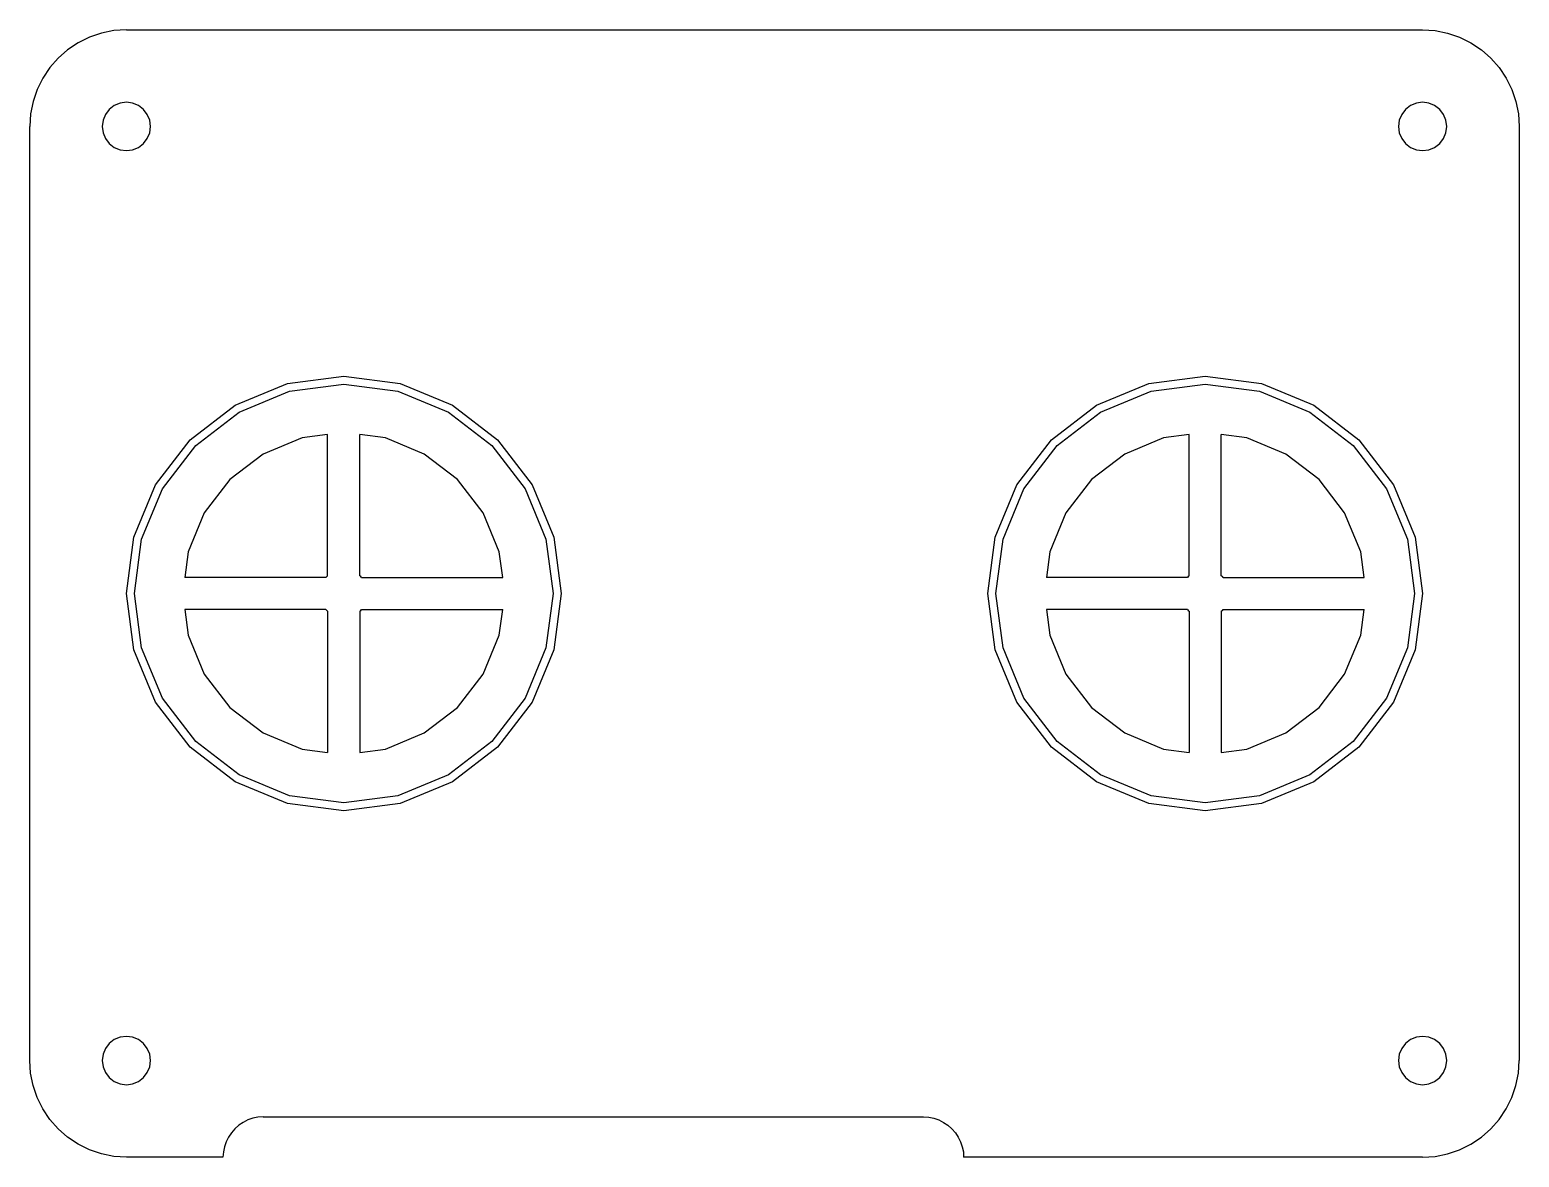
# Model space of a CAD drawing. Extents: x 2815 to 3000, y 0 to 140.
import ezdxf

# ---------------------------------------------------------------- set-up
doc = ezdxf.new("R2010")
doc.units = 0
doc.header["$LTSCALE"] = 1000
doc.linetypes.add('SKEMA_SOLID', pattern=[0])
doc.layers.add('Layer0_S_', color=20, linetype='SKEMA_SOLID')

msp = doc.modelspace()

# ---------------------------------------------------------------- linework, layer by layer
at = {"layer": 'Layer0_S_'}
for p, q in [((2822.66, 139.09), (2821.25, 138.39)), ((2824.15, 139.59), (2822.66, 139.09)), ((2825.69, 139.9), (2824.15, 139.59)), ((2827.25, 140), (2825.69, 139.9)), ((2827.25, 140), (2988.25, 140)), ((2988.25, 140), (2989.82, 139.9)), ((2989.82, 139.9), (2991.36, 139.59)), ((2991.36, 139.59), (2992.85, 139.09)), ((2992.85, 139.09), (2994.25, 138.39)), ((2819.95, 137.52), (2818.77, 136.49)), ((2821.25, 138.39), (2819.95, 137.52)), ((2994.25, 138.39), (2995.56, 137.52)), ((2995.56, 137.52), (2996.74, 136.49)), ((2817.73, 135.31), (2816.86, 134)), ((2818.77, 136.49), (2817.73, 135.31)), ((2996.74, 136.49), (2997.77, 135.31)), ((2997.77, 135.31), (2998.65, 134)), ((2816.86, 134), (2816.17, 132.59)), ((2998.65, 134), (2999.34, 132.59)), ((2816.17, 132.59), (2815.66, 131.11)), ((2999.34, 132.59), (2999.85, 131.11)), ((2815.36, 129.57), (2815.25, 128)), ((2815.66, 131.11), (2815.36, 129.57)), ((2825.13, 130.12), (2824.66, 129.5)), ((2825.75, 130.6), (2825.13, 130.12)), ((2826.48, 130.9), (2825.75, 130.6)), ((2827.25, 131), (2826.48, 130.9)), ((2828.03, 130.9), (2827.25, 131)), ((2828.75, 130.6), (2828.03, 130.9)), ((2829.38, 130.12), (2828.75, 130.6)), ((2829.85, 129.5), (2829.38, 130.12)), ((2986.13, 130.12), (2985.66, 129.5)), ((2986.75, 130.6), (2986.13, 130.12)), ((2987.48, 130.9), (2986.75, 130.6)), ((2988.25, 131), (2987.48, 130.9)), ((2989.03, 130.9), (2988.25, 131)), ((2989.75, 130.6), (2989.03, 130.9)), ((2990.38, 130.12), (2989.75, 130.6)), ((2990.85, 129.5), (2990.38, 130.12)), ((2999.85, 131.11), (3000.15, 129.57)), ((3000.15, 129.57), (3000.25, 128)), ((2815.25, 12), (2815.25, 128)), ((2824.36, 128.78), (2824.25, 128)), ((2824.25, 128), (2824.36, 127.22)), ((2824.66, 129.5), (2824.36, 128.78)), ((2830.15, 128.78), (2829.85, 129.5)), ((2830.25, 128), (2830.15, 128.78)), ((2830.15, 127.22), (2830.25, 128)), ((2985.36, 128.78), (2985.25, 128)), ((2985.25, 128), (2985.36, 127.22)), ((2985.66, 129.5), (2985.36, 128.78)), ((2991.15, 128.78), (2990.85, 129.5)), ((2991.25, 128), (2991.15, 128.78)), ((2991.15, 127.22), (2991.25, 128)), ((3000.25, 128), (3000.25, 12)), ((2824.36, 127.22), (2824.66, 126.5)), ((2824.66, 126.5), (2825.13, 125.88)), ((2825.13, 125.88), (2825.75, 125.4)), ((2828.75, 125.4), (2829.38, 125.88)), ((2829.38, 125.88), (2829.85, 126.5)), ((2829.85, 126.5), (2830.15, 127.22)), ((2985.36, 127.22), (2985.66, 126.5)), ((2985.66, 126.5), (2986.13, 125.88)), ((2986.13, 125.88), (2986.75, 125.4)), ((2989.75, 125.4), (2990.38, 125.88)), ((2990.38, 125.88), (2990.85, 126.5)), ((2990.85, 126.5), (2991.15, 127.22)), ((2825.75, 125.4), (2826.48, 125.1)), ((2826.48, 125.1), (2827.25, 125)), ((2827.25, 125), (2828.03, 125.1)), ((2828.03, 125.1), (2828.75, 125.4)), ((2986.75, 125.4), (2987.48, 125.1)), ((2987.48, 125.1), (2988.25, 125)), ((2988.25, 125), (2989.03, 125.1)), ((2989.03, 125.1), (2989.75, 125.4)), ((2847.27, 96.08), (2854.25, 97)), ((2854.25, 97), (2861.24, 96.08)), ((2954.27, 96.08), (2961.25, 97)), ((2961.25, 97), (2968.24, 96.08)), ((2840.75, 93.38), (2847.27, 96.08)), ((2841.25, 92.52), (2847.52, 95.11)), ((2847.52, 95.11), (2854.25, 96)), ((2854.25, 96), (2860.98, 95.11)), ((2860.98, 95.11), (2867.25, 92.52)), ((2861.24, 96.08), (2867.75, 93.38)), ((2947.75, 93.38), (2954.27, 96.08)), ((2948.25, 92.52), (2954.52, 95.11)), ((2954.52, 95.11), (2961.25, 96)), ((2961.25, 96), (2967.98, 95.11)), ((2967.98, 95.11), (2974.25, 92.52)), ((2968.24, 96.08), (2974.75, 93.38)), ((2835.16, 89.09), (2840.75, 93.38)), ((2835.87, 88.38), (2841.25, 92.52)), ((2867.25, 92.52), (2872.64, 88.38)), ((2867.75, 93.38), (2873.35, 89.09)), ((2942.16, 89.09), (2947.75, 93.38)), ((2942.87, 88.38), (2948.25, 92.52)), ((2974.25, 92.52), (2979.64, 88.38)), ((2974.75, 93.38), (2980.35, 89.09)), ((2830.87, 83.5), (2835.16, 89.09)), ((2849.08, 89.32), (2844.25, 87.32)), ((2852.25, 89.74), (2849.08, 89.32)), ((2852.25, 72.21), (2852.25, 89.74)), ((2859.43, 89.32), (2856.25, 89.74)), ((2856.25, 72.21), (2856.25, 89.74)), ((2864.25, 87.32), (2859.43, 89.32)), ((2873.35, 89.09), (2877.64, 83.5)), ((2937.87, 83.5), (2942.16, 89.09)), ((2956.08, 89.32), (2951.25, 87.32)), ((2959.25, 89.74), (2956.08, 89.32)), ((2959.25, 72.21), (2959.25, 89.74)), ((2963.25, 72.21), (2963.25, 89.74)), ((2966.43, 89.32), (2963.25, 89.74)), ((2971.25, 87.32), (2966.43, 89.32)), ((2980.35, 89.09), (2984.64, 83.5)), ((2831.74, 83), (2835.87, 88.38)), ((2844.25, 87.32), (2840.11, 84.14)), ((2868.4, 84.14), (2864.25, 87.32)), ((2872.64, 88.38), (2876.77, 83)), ((2938.74, 83), (2942.87, 88.38)), ((2951.25, 87.32), (2947.11, 84.14)), ((2975.4, 84.14), (2971.25, 87.32)), ((2979.64, 88.38), (2983.77, 83)), ((2828.17, 76.99), (2830.87, 83.5)), ((2840.11, 84.14), (2836.93, 80)), ((2871.57, 80), (2868.4, 84.14)), ((2877.64, 83.5), (2880.33, 76.99)), ((2935.17, 76.99), (2937.87, 83.5)), ((2947.11, 84.14), (2943.93, 80)), ((2978.57, 80), (2975.4, 84.14)), ((2984.64, 83.5), (2987.33, 76.99)), ((2829.14, 76.73), (2831.74, 83)), ((2876.77, 83), (2879.37, 76.73)), ((2936.14, 76.73), (2938.74, 83)), ((2983.77, 83), (2986.37, 76.73)), ((2836.93, 80), (2834.94, 75.18)), ((2873.57, 75.18), (2871.57, 80)), ((2943.93, 80), (2941.94, 75.18)), ((2980.57, 75.18), (2978.57, 80)), ((2827.25, 70), (2828.17, 76.99)), ((2828.25, 70), (2829.14, 76.73)), ((2879.37, 76.73), (2880.25, 70)), ((2880.33, 76.99), (2881.25, 70)), ((2934.25, 70), (2935.17, 76.99)), ((2935.25, 70), (2936.14, 76.73)), ((2986.37, 76.73), (2987.25, 70)), ((2987.33, 76.99), (2988.25, 70)), ((2834.94, 75.18), (2834.52, 72)), ((2873.99, 72), (2873.57, 75.18)), ((2941.94, 75.18), (2941.52, 72)), ((2980.99, 72), (2980.57, 75.18)), ((2852.25, 72.21), (2852.13, 72.12)), ((2856.38, 72.12), (2856.25, 72.21)), ((2959.25, 72.21), (2959.13, 72.12)), ((2963.38, 72.12), (2963.25, 72.21)), ((2852.04, 72), (2834.52, 72)), ((2852.13, 72.12), (2852.04, 72)), ((2856.47, 72), (2856.38, 72.12)), ((2856.47, 72), (2873.99, 72)), ((2959.04, 72), (2941.52, 72)), ((2959.13, 72.12), (2959.04, 72)), ((2963.47, 72), (2963.38, 72.12)), ((2963.47, 72), (2980.99, 72)), ((2828.17, 63.01), (2827.25, 70)), ((2829.14, 63.27), (2828.25, 70)), ((2880.25, 70), (2879.37, 63.27)), ((2881.25, 70), (2880.33, 63.01)), ((2935.17, 63.01), (2934.25, 70)), ((2936.14, 63.27), (2935.25, 70)), ((2987.25, 70), (2986.37, 63.27)), ((2988.25, 70), (2987.33, 63.01)), ((2852.04, 68), (2834.52, 68)), ((2834.52, 68), (2834.94, 64.82)), ((2852.04, 68), (2852.13, 67.88)), ((2852.13, 67.88), (2852.25, 67.79)), ((2852.25, 67.79), (2852.25, 50.26)), ((2856.25, 67.79), (2856.38, 67.88)), ((2856.25, 67.79), (2856.25, 50.26)), ((2856.38, 67.88), (2856.47, 68)), ((2856.47, 68), (2873.99, 68)), ((2873.57, 64.82), (2873.99, 68)), ((2959.04, 68), (2941.52, 68)), ((2941.52, 68), (2941.94, 64.82)), ((2959.04, 68), (2959.13, 67.88)), ((2959.13, 67.88), (2959.25, 67.79)), ((2959.25, 67.79), (2959.25, 50.26)), ((2963.25, 67.79), (2963.38, 67.88)), ((2963.25, 67.79), (2963.25, 50.26)), ((2963.38, 67.88), (2963.47, 68)), ((2963.47, 68), (2980.99, 68)), ((2980.57, 64.82), (2980.99, 68)), ((2834.94, 64.82), (2836.93, 60)), ((2871.57, 60), (2873.57, 64.82)), ((2941.94, 64.82), (2943.93, 60)), ((2978.57, 60), (2980.57, 64.82)), ((2830.87, 56.5), (2828.17, 63.01)), ((2831.74, 57), (2829.14, 63.27)), ((2879.37, 63.27), (2876.77, 57)), ((2880.33, 63.01), (2877.64, 56.5)), ((2937.87, 56.5), (2935.17, 63.01)), ((2938.74, 57), (2936.14, 63.27)), ((2986.37, 63.27), (2983.77, 57)), ((2987.33, 63.01), (2984.64, 56.5)), ((2836.93, 60), (2840.11, 55.86)), ((2868.4, 55.86), (2871.57, 60)), ((2943.93, 60), (2947.11, 55.86)), ((2975.4, 55.86), (2978.57, 60)), ((2835.16, 50.91), (2830.87, 56.5)), ((2835.87, 51.62), (2831.74, 57)), ((2840.11, 55.86), (2844.25, 52.68)), ((2864.25, 52.68), (2868.4, 55.86)), ((2876.77, 57), (2872.64, 51.62)), ((2877.64, 56.5), (2873.35, 50.91)), ((2942.16, 50.91), (2937.87, 56.5)), ((2942.87, 51.62), (2938.74, 57)), ((2947.11, 55.86), (2951.25, 52.68)), ((2971.25, 52.68), (2975.4, 55.86)), ((2983.77, 57), (2979.64, 51.62)), ((2984.64, 56.5), (2980.35, 50.91)), ((2844.25, 52.68), (2849.08, 50.68)), ((2859.43, 50.68), (2864.25, 52.68)), ((2951.25, 52.68), (2956.08, 50.68)), ((2966.43, 50.68), (2971.25, 52.68)), ((2840.75, 46.62), (2835.16, 50.91)), ((2841.25, 47.48), (2835.87, 51.62)), ((2849.08, 50.68), (2852.25, 50.26)), ((2856.25, 50.26), (2859.43, 50.68)), ((2872.64, 51.62), (2867.25, 47.48)), ((2873.35, 50.91), (2867.75, 46.62)), ((2947.75, 46.62), (2942.16, 50.91)), ((2948.25, 47.48), (2942.87, 51.62)), ((2956.08, 50.68), (2959.25, 50.26)), ((2963.25, 50.26), (2966.43, 50.68)), ((2979.64, 51.62), (2974.25, 47.48)), ((2980.35, 50.91), (2974.75, 46.62)), ((2847.27, 43.92), (2840.75, 46.62)), ((2847.52, 44.89), (2841.25, 47.48)), ((2867.25, 47.48), (2860.98, 44.89)), ((2867.75, 46.62), (2861.24, 43.92)), ((2954.27, 43.92), (2947.75, 46.62)), ((2954.52, 44.89), (2948.25, 47.48)), ((2974.25, 47.48), (2967.98, 44.89)), ((2974.75, 46.62), (2968.24, 43.92)), ((2854.25, 44), (2847.52, 44.89)), ((2860.98, 44.89), (2854.25, 44)), ((2961.25, 44), (2954.52, 44.89)), ((2967.98, 44.89), (2961.25, 44)), ((2854.25, 43), (2847.27, 43.92)), ((2861.24, 43.92), (2854.25, 43)), ((2961.25, 43), (2954.27, 43.92)), ((2968.24, 43.92), (2961.25, 43)), ((2826.48, 14.9), (2825.75, 14.6)), ((2827.25, 15), (2826.48, 14.9)), ((2828.03, 14.9), (2827.25, 15)), ((2828.75, 14.6), (2828.03, 14.9)), ((2987.48, 14.9), (2986.75, 14.6)), ((2988.25, 15), (2987.48, 14.9)), ((2989.03, 14.9), (2988.25, 15)), ((2989.75, 14.6), (2989.03, 14.9)), ((2824.66, 13.5), (2824.36, 12.78)), ((2825.13, 14.12), (2824.66, 13.5)), ((2825.75, 14.6), (2825.13, 14.12)), ((2829.38, 14.12), (2828.75, 14.6)), ((2829.85, 13.5), (2829.38, 14.12)), ((2830.15, 12.78), (2829.85, 13.5)), ((2985.66, 13.5), (2985.36, 12.78)), ((2986.13, 14.12), (2985.66, 13.5)), ((2986.75, 14.6), (2986.13, 14.12)), ((2990.38, 14.12), (2989.75, 14.6)), ((2990.85, 13.5), (2990.38, 14.12)), ((2991.15, 12.78), (2990.85, 13.5)), ((2815.36, 10.43), (2815.25, 12)), ((2824.36, 12.78), (2824.25, 12)), ((2824.25, 12), (2824.36, 11.22)), ((2824.36, 11.22), (2824.66, 10.5)), ((2829.85, 10.5), (2830.15, 11.22)), ((2830.25, 12), (2830.15, 12.78)), ((2830.15, 11.22), (2830.25, 12)), ((2985.36, 12.78), (2985.25, 12)), ((2985.25, 12), (2985.36, 11.22)), ((2985.36, 11.22), (2985.66, 10.5)), ((2990.85, 10.5), (2991.15, 11.22)), ((2991.25, 12), (2991.15, 12.78)), ((2991.15, 11.22), (2991.25, 12)), ((3000.15, 10.43), (3000.25, 12)), ((2815.66, 8.89), (2815.36, 10.43)), ((2824.66, 10.5), (2825.13, 9.88)), ((2825.13, 9.88), (2825.75, 9.4)), ((2825.75, 9.4), (2826.48, 9.1)), ((2828.03, 9.1), (2828.75, 9.4)), ((2828.75, 9.4), (2829.38, 9.88)), ((2829.38, 9.88), (2829.85, 10.5)), ((2985.66, 10.5), (2986.13, 9.88)), ((2986.13, 9.88), (2986.75, 9.4)), ((2986.75, 9.4), (2987.48, 9.1)), ((2989.03, 9.1), (2989.75, 9.4)), ((2989.75, 9.4), (2990.38, 9.88)), ((2990.38, 9.88), (2990.85, 10.5)), ((2999.85, 8.89), (3000.15, 10.43)), ((2816.17, 7.41), (2815.66, 8.89)), ((2816.86, 6), (2816.17, 7.41)), ((2826.48, 9.1), (2827.25, 9)), ((2827.25, 9), (2828.03, 9.1)), ((2987.48, 9.1), (2988.25, 9)), ((2988.25, 9), (2989.03, 9.1)), ((2998.65, 6), (2999.34, 7.41)), ((2999.34, 7.41), (2999.85, 8.89)), ((2817.73, 4.69), (2816.86, 6)), ((2997.77, 4.69), (2998.65, 6)), ((2818.77, 3.51), (2817.73, 4.69)), ((2841.21, 3.97), (2840.72, 3.54)), ((2841.75, 4.33), (2841.21, 3.97)), ((2842.34, 4.62), (2841.75, 4.33)), ((2842.96, 4.83), (2842.34, 4.62)), ((2843.6, 4.96), (2842.96, 4.83)), ((2844.25, 5), (2843.6, 4.96)), ((2844.25, 5), (2926.25, 5)), ((2926.25, 5), (2926.91, 4.96)), ((2926.91, 4.96), (2927.55, 4.83)), ((2927.55, 4.83), (2928.17, 4.62)), ((2928.17, 4.62), (2928.75, 4.33)), ((2928.75, 4.33), (2929.3, 3.97)), ((2929.3, 3.97), (2929.79, 3.54)), ((2996.74, 3.51), (2997.77, 4.69)), ((2819.95, 2.48), (2818.77, 3.51)), ((2821.25, 1.61), (2819.95, 2.48)), ((2839.63, 1.91), (2839.42, 1.29)), ((2839.92, 2.5), (2839.63, 1.91)), ((2840.29, 3.04), (2839.92, 2.5)), ((2840.72, 3.54), (2840.29, 3.04)), ((2929.79, 3.54), (2930.22, 3.04)), ((2930.22, 3.04), (2930.58, 2.5)), ((2930.58, 2.5), (2930.87, 1.91)), ((2930.87, 1.91), (2931.08, 1.29)), ((2994.25, 1.61), (2995.56, 2.48)), ((2995.56, 2.48), (2996.74, 3.51)), ((2822.66, 0.91), (2821.25, 1.61)), ((2824.15, 0.41), (2822.66, 0.91)), ((2825.69, 0.1), (2824.15, 0.41)), ((2827.25, 0), (2825.69, 0.1)), ((2839.25, 0), (2827.25, 0)), ((2839.3, 0.65), (2839.25, 0)), ((2839.42, 1.29), (2839.3, 0.65)), ((2931.08, 1.29), (2931.21, 0.65)), ((2931.21, 0.65), (2931.25, 0)), ((2988.25, 0), (2989.82, 0.1)), ((2989.82, 0.1), (2991.36, 0.41)), ((2991.36, 0.41), (2992.85, 0.91)), ((2992.85, 0.91), (2994.25, 1.61)), ((2988.25, 0), (2931.25, 0))]:
    msp.add_line(p, q, dxfattribs=at)

doc.saveas('drawing.dxf')
